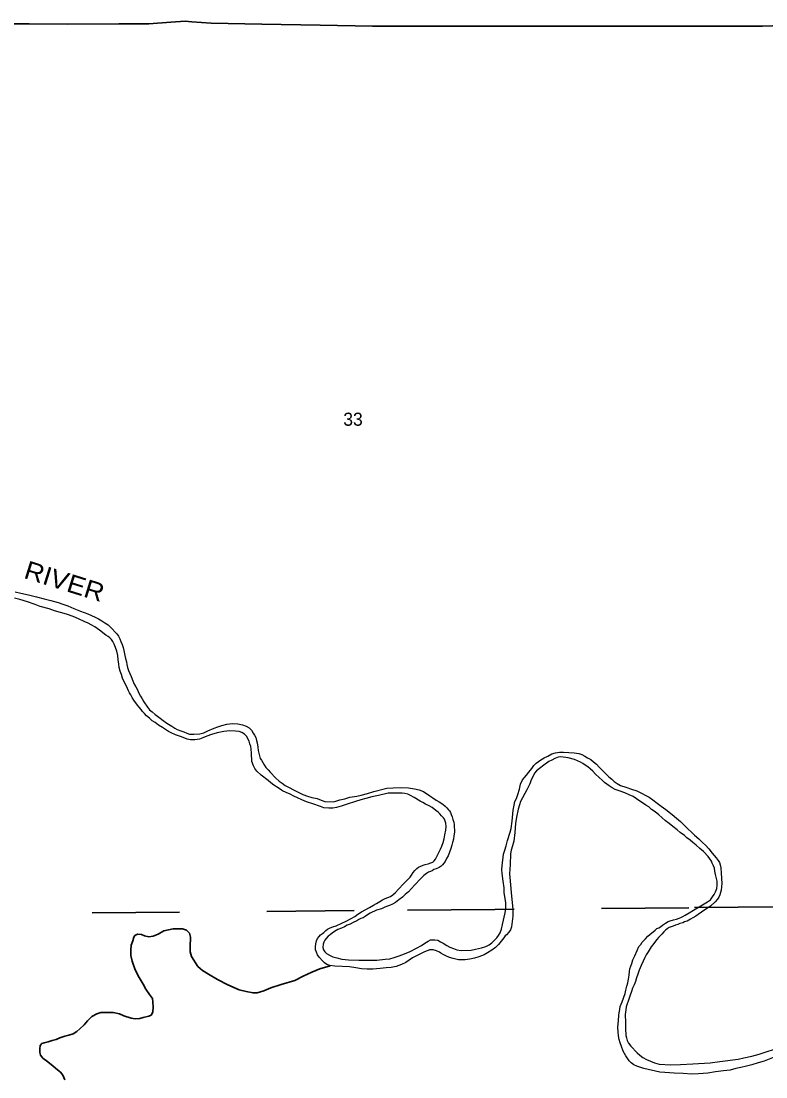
# Model space of a CAD drawing. Extents: x 216.56 to 220.49, y 46.02 to 49.94.
# Drawn here: x 217.442 to 218.294, y 47.048 to 48.256 of the extents above; entities that cross this region are included whole.
import ezdxf
from ezdxf.enums import TextEntityAlignment as Align

# ---------------------------------------------------------------- set-up
doc = ezdxf.new("R2010")
doc.units = 0
doc.header["$LTSCALE"] = 0.0075
doc.linetypes.add('DOT_DASHED', pattern=[7.7, 5, -1.2, 0.3, -1.2])
for name, color, linetype, lineweight in [('14', 7, 'Continuous', 35), ('2', 7, 'DOT_DASHED', 35), ('25', 7, 'Continuous', 25)]:
    doc.layers.add(name, color=color, linetype=linetype, lineweight=lineweight)
doc.layers.add('29', color=7, linetype='Continuous')
doc.layers.add('45', color=7, linetype='Continuous')

msp = doc.modelspace()

# ---------------------------------------------------------------- linework, layer by layer
at = {"layer": '14'}
for p, q in [((217.324621, 48.25303), (217.450947, 48.25303)), ((218.313447, 48.251136), (218.29053, 48.250379))]:
    msp.add_line(p, q, dxfattribs=at)
msp.add_lwpolyline([(217.450947, 48.25303), (217.494886, 48.252841), (217.553598, 48.25322), (217.588068, 48.25322), (217.613258, 48.255114), (217.629545, 48.25625), (217.637121, 48.255492), (217.65928, 48.253977), (217.717424, 48.252841), (217.784091, 48.251515), (217.844129, 48.250379), (217.926705, 48.250379), (217.998674, 48.250568), (218.056439, 48.250379), (218.139394, 48.250568), (218.214015, 48.250379), (218.29053, 48.250379)], dxfattribs=at)
at = {"layer": '2'}
for p, q in [((217.822917, 47.238636), (217.388068, 47.234848)), ((217.983902, 47.240152), (217.822917, 47.238636))]:
    msp.add_line(p, q, dxfattribs=at)
msp.add_lwpolyline([(218.312689, 47.242992), (218.206061, 47.242045), (217.983902, 47.240152)], dxfattribs=at)
at = {"layer": '25'}
for points in [[(217.434848, 47.60322), (217.441477, 47.601705), (217.45, 47.6), (217.45928, 47.597538), (217.467992, 47.595455), (217.475568, 47.593561), (217.48428, 47.591098)], [(217.473864, 47.583902), (217.463636, 47.586742), (217.457576, 47.588826), (217.448864, 47.591856), (217.440341, 47.594697), (217.434091, 47.596023)], [(217.48428, 47.591098), (217.489394, 47.589394), (217.495265, 47.587311), (217.502083, 47.58447), (217.509659, 47.58125), (217.517992, 47.57803), (217.526326, 47.574242)], [(217.513826, 47.569508), (217.507197, 47.572538), (217.501326, 47.575189), (217.493561, 47.577652), (217.486932, 47.579735), (217.479924, 47.581818), (217.473864, 47.583902)], [(217.526326, 47.574242), (217.530303, 47.572538), (217.533902, 47.570265), (217.537689, 47.567803), (217.541288, 47.56572), (217.544129, 47.563068), (217.551136, 47.555492)], [(217.538826, 47.553977), (217.53125, 47.559659), (217.525947, 47.563258), (217.52197, 47.56553), (217.518561, 47.567424), (217.513826, 47.569508)], [(217.552273, 47.530492), (217.551136, 47.535606), (217.549811, 47.539773), (217.548295, 47.543371), (217.54678, 47.546402), (217.545265, 47.548674), (217.543182, 47.550758), (217.541288, 47.552083), (217.538826, 47.553977)], [(217.551136, 47.555492), (217.55322, 47.552841), (217.554735, 47.549621), (217.555871, 47.546591), (217.557386, 47.543182), (217.558333, 47.539773), (217.55928, 47.536174), (217.560417, 47.530682)], [(217.560795, 47.498295), (217.557765, 47.504545), (217.556439, 47.508712), (217.555114, 47.5125), (217.553788, 47.516856), (217.553409, 47.520644), (217.552652, 47.525568), (217.552273, 47.530492)], [(217.560417, 47.530682), (217.561174, 47.527083), (217.562311, 47.523295), (217.562689, 47.520076), (217.563636, 47.516667), (217.564773, 47.513447), (217.566098, 47.510038), (217.567614, 47.506629), (217.569508, 47.501515), (217.571212, 47.497917)], [(217.575, 47.473864), (217.570833, 47.479545), (217.568939, 47.482386), (217.567235, 47.485417), (217.565909, 47.487879), (217.564583, 47.490152), (217.563636, 47.492614), (217.562311, 47.495265), (217.560795, 47.498295)], [(217.571212, 47.497917), (217.573106, 47.494508), (217.574811, 47.491098), (217.576515, 47.4875), (217.578409, 47.484091), (217.580114, 47.480871), (217.582197, 47.477652), (217.586364, 47.471402)], [(217.607008, 47.446023), (217.603598, 47.448295), (217.599053, 47.450947), (217.595076, 47.453788), (217.591667, 47.455871), (217.588826, 47.458712), (217.585417, 47.461553), (217.582955, 47.464015), (217.580682, 47.466477), (217.578977, 47.46875), (217.576894, 47.471402), (217.575, 47.473864)], [(217.586364, 47.471402), (217.588826, 47.468371), (217.591856, 47.466098), (217.595076, 47.463068), (217.597727, 47.460985), (217.600758, 47.458712), (217.604167, 47.456061), (217.608333, 47.45322), (217.614205, 47.449621)], [(217.659659, 47.440341), (217.654167, 47.438258), (217.649621, 47.436174), (217.645833, 47.434848), (217.64053, 47.434091), (217.635606, 47.434091), (217.631629, 47.434659), (217.627273, 47.436742), (217.624053, 47.437879), (217.618371, 47.439962), (217.613447, 47.442045), (217.610417, 47.44375), (217.607008, 47.446023)], [(217.614205, 47.449621), (217.617614, 47.447538), (217.620455, 47.446023), (217.624621, 47.444508), (217.62803, 47.443371), (217.63125, 47.441856), (217.63428, 47.44072), (217.639583, 47.44072), (217.646402, 47.441098), (217.650947, 47.442235), (217.655492, 47.444318), (217.662879, 47.447348)], [(217.700189, 47.437879), (217.697538, 47.44072), (217.694508, 47.442614), (217.691288, 47.44375), (217.687311, 47.444129), (217.680492, 47.444318), (217.673864, 47.44375), (217.666098, 47.442045), (217.659659, 47.440341)], [(217.662879, 47.447348), (217.666856, 47.449053), (217.671402, 47.450568), (217.677083, 47.452083), (217.683333, 47.452652), (217.689773, 47.452273), (217.695265, 47.451136), (217.699432, 47.449811), (217.702841, 47.447727), (217.705492, 47.445076), (217.707197, 47.441856)], [(217.707197, 47.441856), (217.708902, 47.439583), (217.710227, 47.436553), (217.711174, 47.433333), (217.711932, 47.430682), (217.712689, 47.425568), (217.713258, 47.42178), (217.715341, 47.412689)], [(217.705871, 47.40928), (217.705492, 47.418939), (217.704924, 47.423295), (217.704545, 47.426326), (217.703598, 47.429356), (217.702652, 47.432386), (217.701326, 47.435227), (217.700189, 47.437879)], [(218.036742, 47.411364), (218.04053, 47.413447), (218.044697, 47.41553), (218.049432, 47.417992), (218.053409, 47.419129), (218.057955, 47.419886), (218.062689, 47.420076), (218.075, 47.419129)], [(218.075, 47.419129), (218.080114, 47.418371), (218.083712, 47.417235), (218.086932, 47.41553), (218.090152, 47.413636), (218.093939, 47.411742), (218.09697, 47.408712), (218.100379, 47.40625), (218.103598, 47.402841), (218.110038, 47.396212), (218.114394, 47.391856)], [(217.724432, 47.387689), (217.716667, 47.393561), (217.711364, 47.398106), (217.709091, 47.401326), (217.707576, 47.404167), (217.705871, 47.40928)], [(217.715341, 47.412689), (217.716856, 47.410795), (217.718371, 47.407955), (217.720076, 47.405303), (217.72197, 47.402462), (217.724432, 47.399621), (217.727083, 47.39678), (217.732955, 47.39072)], [(218.01572, 47.388258), (218.018182, 47.391098), (218.020265, 47.393561), (218.023106, 47.397159), (218.026326, 47.401326), (218.028788, 47.404735), (218.031439, 47.407386), (218.036742, 47.411364)], [(218.045833, 47.409091), (218.040341, 47.405114), (218.035227, 47.401326), (218.031818, 47.398485), (218.029356, 47.395833), (218.02822, 47.393371), (218.026515, 47.389962), (218.025379, 47.387121), (218.024053, 47.383902)], [(218.075379, 47.411742), (218.067992, 47.413636), (218.059659, 47.414773), (218.056439, 47.414205), (218.052652, 47.412689), (218.049242, 47.410985), (218.045833, 47.409091)], [(218.103409, 47.391098), (218.099432, 47.394886), (218.096402, 47.398106), (218.093371, 47.400947), (218.09053, 47.40322), (218.0875, 47.405114), (218.084848, 47.407008), (218.082197, 47.408333), (218.078788, 47.410038), (218.075379, 47.411742)], [(217.740909, 47.375758), (217.739962, 47.376326), (217.735795, 47.379167), (217.731061, 47.382197), (217.727652, 47.384848), (217.724432, 47.387689)], [(217.732955, 47.39072), (217.737121, 47.386932), (217.74072, 47.38447), (217.744129, 47.382008), (217.748485, 47.379545), (217.753409, 47.376894)], [(218.005114, 47.353788), (218.006061, 47.35947), (218.007008, 47.363636), (218.008712, 47.367045), (218.010227, 47.371591), (218.012121, 47.377462), (218.013447, 47.383333), (218.01572, 47.388258)], [(218.024053, 47.383902), (218.020833, 47.376894), (218.018371, 47.372538), (218.01572, 47.367614), (218.013258, 47.363636), (218.012121, 47.359848), (218.010606, 47.354735)], [(218.146402, 47.366477), (218.142424, 47.369129), (218.137879, 47.371212), (218.132765, 47.373485), (218.127652, 47.375379), (218.12197, 47.377273), (218.118371, 47.379167), (218.114962, 47.381439), (218.112121, 47.383333), (218.109659, 47.385417), (218.107008, 47.387879), (218.103409, 47.391098)], [(218.114394, 47.391856), (218.118182, 47.389015), (218.120833, 47.386553), (218.124242, 47.384091), (218.12803, 47.382008), (218.134091, 47.379735), (218.140341, 47.377462), (218.146591, 47.375568), (218.151894, 47.373106)], [(217.78447, 47.357765), (217.775758, 47.360795), (217.768371, 47.363258), (217.763068, 47.365341), (217.757955, 47.367614), (217.753977, 47.369697), (217.749621, 47.37178), (217.745076, 47.373674), (217.740909, 47.375758)], [(217.753409, 47.376894), (217.758902, 47.374053), (217.764394, 47.371591), (217.769697, 47.369508), (217.774432, 47.368182), (217.780682, 47.366856), (217.785038, 47.365152), (217.789394, 47.363636), (217.799432, 47.363068)], [(217.799432, 47.363068), (217.802083, 47.364015), (217.806629, 47.36553), (217.812121, 47.366667), (217.818182, 47.368371), (217.825947, 47.369697)], [(217.861742, 47.372917), (217.850947, 47.370265), (217.843182, 47.36875), (217.836174, 47.366856), (217.830682, 47.36553), (217.824432, 47.363447)], [(217.825947, 47.369697), (217.831061, 47.370833), (217.838447, 47.372727), (217.845455, 47.374811), (217.860227, 47.378788)], [(217.860227, 47.378788), (217.867614, 47.379167), (217.876894, 47.379356), (217.885038, 47.378977), (217.892045, 47.37803), (217.897348, 47.376894), (217.902462, 47.374811), (217.909659, 47.370076)], [(217.898485, 47.364015), (217.891856, 47.367992), (217.887311, 47.370455), (217.88447, 47.37178), (217.880871, 47.372538), (217.87803, 47.373106), (217.872348, 47.373106), (217.861742, 47.372917)], [(217.909659, 47.370076), (217.912879, 47.367614), (217.916856, 47.365152), (217.920455, 47.363258), (217.924621, 47.360417), (217.927273, 47.358144)], [(218.151894, 47.373106), (218.156818, 47.370265), (218.160795, 47.368371), (218.164962, 47.365341), (218.170076, 47.361742), (218.174621, 47.358144), (218.179924, 47.354356), (218.187121, 47.348485)], [(217.824432, 47.363447), (217.815152, 47.360417), (217.807955, 47.358144), (217.802841, 47.356818), (217.798674, 47.355871), (217.793939, 47.355871), (217.788258, 47.35625), (217.78447, 47.357765)], [(217.916667, 47.35303), (217.912311, 47.356629), (217.908712, 47.358712), (217.904735, 47.360606), (217.901705, 47.362311), (217.898485, 47.364015)], [(217.927273, 47.358144), (217.929167, 47.35625), (217.931061, 47.354167), (217.932197, 47.352652), (217.933333, 47.350758), (217.934091, 47.348485), (217.935227, 47.346023), (217.935985, 47.342803), (217.936932, 47.339962), (217.9375, 47.336742), (217.937689, 47.328409)], [(218.17178, 47.348295), (218.167803, 47.351705), (218.163447, 47.354545), (218.160227, 47.357386), (218.156818, 47.35947), (218.15303, 47.361932), (218.15, 47.364015), (218.146402, 47.366477)], [(217.926894, 47.325379), (217.927841, 47.330871), (217.928409, 47.334848), (217.927841, 47.338826), (217.927273, 47.340909), (217.926326, 47.343182), (217.925189, 47.344886), (217.923106, 47.34697), (217.921023, 47.349432), (217.919129, 47.351136), (217.916667, 47.35303)], [(218.001515, 47.328409), (218.002841, 47.332576), (218.003788, 47.341098), (218.005114, 47.353788)], [(218.010606, 47.354735), (218.008902, 47.345644), (218.007765, 47.338447), (218.007008, 47.32822)], [(218.203977, 47.32197), (218.201136, 47.324432), (218.196212, 47.32822), (218.192803, 47.33125), (218.187689, 47.335038), (218.183712, 47.338258), (218.179545, 47.341477), (218.175189, 47.345265), (218.17178, 47.348295)], [(218.187121, 47.348485), (218.192235, 47.344508), (218.19678, 47.34053), (218.201705, 47.335606), (218.212689, 47.325189)], [(217.916288, 47.297727), (217.919318, 47.303788), (217.92178, 47.308902), (217.923485, 47.3125), (217.924811, 47.316477), (217.926136, 47.320833), (217.926894, 47.325379)], [(217.937689, 47.328409), (217.936932, 47.324053), (217.936553, 47.320455), (217.935606, 47.316667), (217.934848, 47.313447), (217.933523, 47.309659), (217.932008, 47.305492), (217.930492, 47.301515), (217.928788, 47.298295), (217.928409, 47.297538)], [(217.994129, 47.303409), (217.995455, 47.307765), (217.997159, 47.312879), (217.998485, 47.318939), (218.001515, 47.328409)], [(218.007008, 47.32822), (218.005682, 47.318182), (218.004167, 47.312879), (218.002841, 47.307765), (218.002083, 47.303598)], [(218.22822, 47.300568), (218.222917, 47.30625), (218.218939, 47.309848), (218.214583, 47.313447), (218.210795, 47.316477), (218.207765, 47.319318), (218.203977, 47.32197)], [(218.212689, 47.325189), (218.217614, 47.320644), (218.22178, 47.316667), (218.225189, 47.313636), (218.228977, 47.30947), (218.232955, 47.304545), (218.2375, 47.299053)], [(217.873674, 47.263068), (217.879545, 47.269318), (217.88428, 47.274242), (217.886932, 47.277083), (217.888826, 47.279356), (217.89072, 47.282197), (217.892614, 47.284659), (217.894886, 47.286742), (217.89678, 47.288258), (217.899432, 47.289583), (217.901894, 47.29072), (217.904356, 47.291288), (217.907765, 47.292235), (217.910606, 47.293182), (217.912879, 47.294129), (217.914773, 47.295644), (217.916288, 47.297727)], [(217.928409, 47.297538), (217.927083, 47.294886), (217.925568, 47.292803), (217.924053, 47.290909), (217.922538, 47.289583), (217.920455, 47.288068), (217.917045, 47.286553), (217.914394, 47.285606), (217.912311, 47.28428), (217.910227, 47.283523), (217.908144, 47.282576), (217.905871, 47.281061), (217.902652, 47.278977), (217.899432, 47.275568), (217.892235, 47.267803)], [(217.992614, 47.28125), (217.992045, 47.285795), (217.992614, 47.289962), (217.994129, 47.303409)], [(218.002083, 47.303598), (218.001515, 47.291477), (218.000947, 47.280871)], [(218.238636, 47.272348), (218.236742, 47.279924), (218.235985, 47.283902), (218.235417, 47.287311), (218.23447, 47.289962), (218.232955, 47.292992), (218.232008, 47.295076), (218.230114, 47.297917), (218.22822, 47.300568)], [(218.2375, 47.299053), (218.239583, 47.296212), (218.241288, 47.293561), (218.242235, 47.291098), (218.242992, 47.2875), (218.243371, 47.281629), (218.243939, 47.269886)], [(217.994886, 47.25928), (217.994697, 47.264773), (217.993561, 47.272348), (217.992614, 47.28125)], [(218.000947, 47.280871), (218.001894, 47.268182), (218.002841, 47.25928)], [(218.220076, 47.244129), (218.227462, 47.248864), (218.230871, 47.251136), (218.233144, 47.254356), (218.235038, 47.257008), (218.236553, 47.260038), (218.238068, 47.264015), (218.238636, 47.267803), (218.238636, 47.272348)], [(217.861553, 47.253598), (217.864773, 47.254924), (217.867424, 47.256818), (217.870265, 47.25947), (217.873674, 47.263068)], [(217.892235, 47.267803), (217.888826, 47.264015), (217.885038, 47.260227), (217.881439, 47.257008), (217.87822, 47.254167), (217.874053, 47.250947), (217.870265, 47.248106)], [(218.243939, 47.269886), (218.243561, 47.26572), (218.243371, 47.262121), (218.242424, 47.25928), (218.241856, 47.256629), (218.24053, 47.254167), (218.238826, 47.251705), (218.236364, 47.248864), (218.230871, 47.243939)], [(217.870265, 47.248106), (217.866856, 47.246212), (217.863447, 47.244697), (217.860038, 47.243561), (217.857386, 47.242424), (217.854356, 47.240909), (217.848485, 47.239015), (217.841477, 47.235606)], [(217.845265, 47.244886), (217.848485, 47.24697), (217.852273, 47.249053), (217.855492, 47.250947), (217.858523, 47.252462), (217.861553, 47.253598)], [(217.996023, 47.236174), (217.99678, 47.241667), (217.99678, 47.247538), (217.994886, 47.25928)], [(218.002841, 47.25928), (218.003977, 47.247727), (218.004735, 47.240341), (218.004735, 47.232197)], [(217.802462, 47.221212), (217.808712, 47.224242), (217.813826, 47.226705), (217.819697, 47.229545), (217.823674, 47.232008), (217.827083, 47.23447), (217.831439, 47.237311), (217.84072, 47.242235), (217.845265, 47.244886)], [(217.986174, 47.207386), (217.988258, 47.210227), (217.990152, 47.213258), (217.991667, 47.217424), (217.992992, 47.222727), (217.996023, 47.236174)], [(218.201894, 47.233333), (218.206629, 47.236174), (218.211553, 47.239015), (218.220076, 47.244129)], [(218.230871, 47.243939), (218.224621, 47.239773), (218.220833, 47.236932), (218.217045, 47.23428), (218.214015, 47.232386), (218.210795, 47.230492), (218.208144, 47.228788), (218.204356, 47.226705)], [(217.841477, 47.235606), (217.838258, 47.233712), (217.835417, 47.232008), (217.833144, 47.230492), (217.830682, 47.229545), (217.82822, 47.228409), (217.825947, 47.226894), (217.82197, 47.225189), (217.818371, 47.223295), (217.814962, 47.22197), (217.811742, 47.220265), (217.808333, 47.218561), (217.804167, 47.217045), (217.800568, 47.214773)], [(218.004735, 47.232197), (218.00322, 47.220265), (218.002083, 47.216667), (218.000189, 47.214205), (217.997538, 47.211174), (217.995833, 47.209659), (217.994318, 47.207386)], [(218.161553, 47.211364), (218.167614, 47.216288), (218.169697, 47.218182), (218.17178, 47.219129), (218.173674, 47.220265), (218.176136, 47.222159), (218.179545, 47.224242), (218.182386, 47.226136), (218.184848, 47.227083), (218.188447, 47.22803), (218.192235, 47.228977), (218.195076, 47.229924), (218.197159, 47.230871), (218.199432, 47.232008), (218.201894, 47.233333)], [(218.204356, 47.226705), (218.201326, 47.225758), (218.199432, 47.224811), (218.196023, 47.223864), (218.19375, 47.222727), (218.190909, 47.22197), (218.188258, 47.221023), (218.185795, 47.220265), (218.183712, 47.219318), (218.181439, 47.217803), (218.179545, 47.216288), (218.177652, 47.214583), (218.175189, 47.211742), (218.171402, 47.207955)], [(217.778977, 47.200758), (217.779924, 47.203977), (217.781061, 47.206818), (217.782765, 47.209091), (217.78447, 47.210985), (217.786553, 47.2125), (217.788447, 47.213826), (217.79072, 47.216098), (217.792614, 47.217614), (217.795455, 47.218939), (217.798674, 47.220265), (217.802462, 47.221212)], [(217.800568, 47.214773), (217.797727, 47.212879), (217.795644, 47.210985), (217.793182, 47.20928), (217.791098, 47.206818), (217.789583, 47.204735), (217.788258, 47.202462), (217.787689, 47.200379), (217.787121, 47.196402)], [(217.786932, 47.180682), (217.782765, 47.185606), (217.781061, 47.188068), (217.779735, 47.191288), (217.778788, 47.19375), (217.778598, 47.197159), (217.778977, 47.200758)], [(217.9, 47.198864), (217.903788, 47.201326), (217.907576, 47.203788), (217.910227, 47.205114), (217.915341, 47.205303), (217.91875, 47.204924), (217.92197, 47.20303), (217.925, 47.201326), (217.928977, 47.198864), (217.932576, 47.19678), (217.936553, 47.195455), (217.94053, 47.193939), (217.945455, 47.192992), (217.957008, 47.193371)], [(217.994318, 47.207386), (217.988068, 47.2), (217.984659, 47.196402), (217.980492, 47.193371), (217.975758, 47.19053), (217.97178, 47.188258), (217.965909, 47.185985), (217.960795, 47.18447), (217.955492, 47.183144), (217.950189, 47.182386), (217.942614, 47.182386)], [(217.957008, 47.193371), (217.961932, 47.194508), (217.96875, 47.196023), (217.973864, 47.197727), (217.977652, 47.199432), (217.980682, 47.201894), (217.986174, 47.207386)], [(218.144318, 47.187121), (218.14697, 47.193182), (218.149053, 47.197538), (218.151136, 47.2), (218.152652, 47.202462), (218.154545, 47.204545), (218.156629, 47.206439), (218.15928, 47.20928), (218.161553, 47.211364)], [(218.171402, 47.207955), (218.169697, 47.205492), (218.167992, 47.203598), (218.166288, 47.201136), (218.164583, 47.199053), (218.163068, 47.197159), (218.161932, 47.195455), (218.15947, 47.191667)], [(217.787121, 47.196402), (217.787879, 47.19375), (217.789394, 47.191667), (217.791288, 47.189583), (217.794697, 47.187689), (217.798485, 47.185985), (217.80303, 47.184659), (217.808712, 47.183144)], [(217.899621, 47.189773), (217.893561, 47.186742), (217.889773, 47.184659), (217.885795, 47.181818), (217.882008, 47.179167), (217.877273, 47.176894), (217.871212, 47.174811), (217.86553, 47.173485), (217.859659, 47.173295), (217.852841, 47.172348), (217.844318, 47.17178)], [(217.858523, 47.183144), (217.864015, 47.183523), (217.86875, 47.185038), (217.874432, 47.187121), (217.880682, 47.189394), (217.886932, 47.191856), (217.894318, 47.195644), (217.9, 47.198864)], [(217.942614, 47.182386), (217.936364, 47.183902), (217.932008, 47.185038), (217.92803, 47.186932), (217.925, 47.188447), (217.922348, 47.190152), (217.920644, 47.191288), (217.917235, 47.192803), (217.913258, 47.19375), (217.90928, 47.19375), (217.907576, 47.193182), (217.905492, 47.192424), (217.902841, 47.191288), (217.899621, 47.189773)], [(218.15947, 47.191667), (218.157197, 47.188068), (218.155682, 47.185227), (218.153788, 47.180682), (218.151705, 47.175947), (218.149432, 47.170455)], [(217.844318, 47.17178), (217.837879, 47.171591), (217.831439, 47.17197), (217.825, 47.173295), (217.817803, 47.174242), (217.800947, 47.175), (217.795076, 47.175758), (217.791856, 47.176894), (217.789205, 47.178977), (217.786932, 47.180682)], [(217.808712, 47.183144), (217.816667, 47.182576), (217.828409, 47.182197), (217.841667, 47.182008), (217.849053, 47.182008), (217.858523, 47.183144)], [(218.138636, 47.172159), (218.140909, 47.17803), (218.142235, 47.182576), (218.144318, 47.187121)], [(218.129924, 47.13428), (218.133144, 47.143939), (218.134091, 47.147727), (218.135227, 47.152273), (218.136364, 47.156061), (218.137121, 47.160227), (218.137689, 47.164773), (218.138068, 47.169129), (218.138636, 47.172159)], [(218.149432, 47.170455), (218.147727, 47.165909), (218.146212, 47.161742), (218.145076, 47.157765), (218.143561, 47.153598), (218.141856, 47.15), (218.14053, 47.146212), (218.138826, 47.141856), (218.136553, 47.135038)], [(218.125, 47.105114), (218.125568, 47.113068), (218.126136, 47.118561), (218.126326, 47.12178), (218.127083, 47.125568), (218.127652, 47.129167), (218.128598, 47.131629), (218.129924, 47.13428)], [(218.136553, 47.135038), (218.135417, 47.132008), (218.13447, 47.128598), (218.133902, 47.125), (218.133333, 47.119697), (218.133523, 47.110795), (218.133523, 47.103977)], [(218.133902, 47.072727), (218.130871, 47.077841), (218.128977, 47.083144), (218.127462, 47.087311), (218.126515, 47.091098), (218.125758, 47.095265), (218.125379, 47.100189), (218.125, 47.105114)], [(218.133523, 47.103977), (218.133902, 47.095644), (218.134659, 47.092992), (218.135417, 47.090152), (218.137121, 47.087121), (218.139773, 47.083712), (218.14697, 47.075947)], [(218.262689, 47.06875), (218.269318, 47.070265), (218.278409, 47.072159), (218.286742, 47.074432), (218.29375, 47.076705), (218.305303, 47.080492)], [(218.172917, 47.053788), (218.154735, 47.058144), (218.146591, 47.060606), (218.143182, 47.062311), (218.140152, 47.064394), (218.137879, 47.066856), (218.136174, 47.069318), (218.133902, 47.072727)], [(218.14697, 47.075947), (218.150189, 47.073295), (218.153409, 47.070833), (218.157576, 47.068371), (218.162311, 47.066288), (218.167045, 47.064394), (218.172348, 47.063068), (218.185417, 47.062121)], [(218.230682, 47.064583), (218.241856, 47.065909), (218.262689, 47.06875)], [(218.303977, 47.071023), (218.292614, 47.066477), (218.285417, 47.064394), (218.27822, 47.062311), (218.272159, 47.060606), (218.26553, 47.059091), (218.259848, 47.057955)], [(218.185417, 47.062121), (218.19678, 47.0625), (218.210606, 47.063258), (218.230682, 47.064583)], [(218.259848, 47.057955), (218.253598, 47.05625), (218.246023, 47.055492), (218.236553, 47.054167), (218.227841, 47.052841)], [(218.227841, 47.052841), (218.217235, 47.052083), (218.20928, 47.051705), (218.199811, 47.052273), (218.189205, 47.052841), (218.178598, 47.053409), (218.172917, 47.053788)]]:
    msp.add_lwpolyline(points, dxfattribs=at)
at = {"layer": '25', "lineweight": 35}
for points in [[(217.636742, 47.186364), (217.635227, 47.191667), (217.635227, 47.197159), (217.635606, 47.208333), (217.63447, 47.212879), (217.631061, 47.216288), (217.626326, 47.217803), (217.615909, 47.217992), (217.605114, 47.21553), (217.598674, 47.211742), (217.592803, 47.20947), (217.588068, 47.208712), (217.582955, 47.209659), (217.579356, 47.211553), (217.574811, 47.211742), (217.57197, 47.210038), (217.570833, 47.208144), (217.569508, 47.204167), (217.567803, 47.199242), (217.567235, 47.193371), (217.567424, 47.187311), (217.56875, 47.180682), (217.572348, 47.171023)], [(217.691477, 47.148106), (217.67822, 47.153598), (217.666477, 47.159848), (217.65625, 47.165909), (217.649242, 47.170265), (217.644129, 47.174811), (217.636742, 47.186364)], [(217.691477, 47.148106), (217.699242, 47.146212), (217.707197, 47.144508), (217.712121, 47.144697), (217.719508, 47.14678), (217.727462, 47.150189), (217.739583, 47.154167), (217.754924, 47.158712), (217.764583, 47.163826), (217.774432, 47.168182), (217.783523, 47.172159), (217.795455, 47.175568)], [(217.572348, 47.171023), (217.576705, 47.162311), (217.581439, 47.154735), (217.58447, 47.148864), (217.588636, 47.142803), (217.592045, 47.138068), (217.592614, 47.13428), (217.592803, 47.12822)], [(217.592803, 47.12822), (217.592614, 47.122538), (217.59053, 47.119129), (217.587879, 47.117803), (217.581439, 47.116288), (217.577462, 47.115152), (217.572348, 47.114773), (217.567803, 47.11553), (217.55928, 47.118371)], [(217.55928, 47.118371), (217.554167, 47.120644), (217.54697, 47.122159), (217.532955, 47.122159), (217.52822, 47.120455), (217.522727, 47.117424), (217.517803, 47.112689), (217.513826, 47.107955), (217.508712, 47.103409), (217.505492, 47.100568), (217.501136, 47.097917), (217.496402, 47.096212), (217.491667, 47.095076)], [(217.491667, 47.095076), (217.485985, 47.092992), (217.481629, 47.091098), (217.477273, 47.089962), (217.472538, 47.088447), (217.468182, 47.0875), (217.46553, 47.086742), (217.463447, 47.08447), (217.463258, 47.080682), (217.463068, 47.076515), (217.464015, 47.073295), (217.466667, 47.069886), (217.472159, 47.06553), (217.47822, 47.060606), (217.483144, 47.056629), (217.486932, 47.053788), (217.489394, 47.050568), (217.491667, 47.045265)]]:
    msp.add_lwpolyline(points, dxfattribs=at)

# ---------------------------------------------------------------- texts
at = {"layer": '29', "width": 1.1}
msp.add_text('RIVER', height=0.02083, rotation=342.699, dxfattribs=at).set_placement((217.488285, 47.60553), align=Align.CENTER)
at = {"layer": '45'}
msp.add_text('33', height=0.01496, dxfattribs=at).set_placement((217.821686, 47.793371), align=Align.CENTER)

doc.saveas('drawing.dxf')
